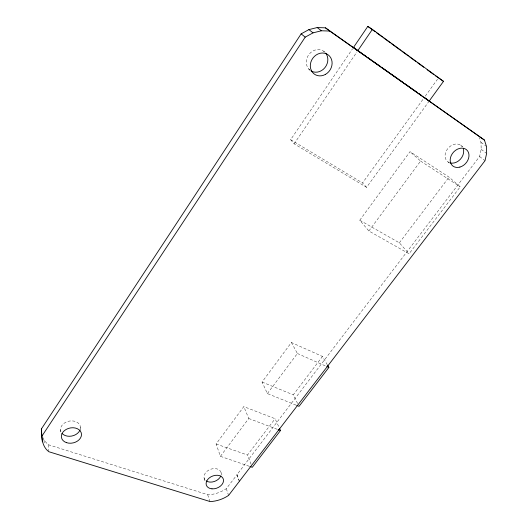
<?xml version="1.0" encoding="UTF-8"?>
<svg xmlns="http://www.w3.org/2000/svg" width="528" height="528" viewBox="0 0 528 528"><rect width="100%" height="100%" fill="white"/><g stroke="black" fill="none" stroke-linecap="round" stroke-linejoin="round"><path stroke-width="0.4" stroke-dasharray="2.64 1.98" d="M239.402 481.47L236.999 474.626L479.589 156.519L481.186 149.318L480.975 142.342L479.45 137.636M429.224 101.006L366.571 187.321L294.122 143.814L290.638 139.682L352.552 48.807M294.122 143.814L356.895 52.021M366.571 187.321L362.525 182.959L423.865 98.096M425.291 96.129L437.488 79.253M359.766 220.229L409.999 151.681L449.051 177.131L460.238 186.82L409.075 253.777L368.867 230.993L359.766 220.229L399.346 242.827L409.075 253.777M368.867 230.993L420.611 161.073L409.999 151.681M249.209 466.244L220.427 456.324L216.091 443.975L243.817 406.619L275.101 418.717L279.134 427.574M295.99 405.108L267.392 393.578L262.06 382.041L291.403 342.514L322.45 356.453L327.274 364.696M220.427 456.324L248.747 418.486L243.817 406.619M267.392 393.578L297.396 353.496L291.403 342.514M399.346 242.827L449.051 177.131M251.077 464.231L247.474 455.03L275.101 418.717M297.594 403.465L293.258 394.838L322.45 356.453M42.86 437.481L44.022 440.154L48.114 444.662L208.058 494.782A25.964 18.566 -21.2 0 0 226.288 488.677L236.98 474.83M216.091 443.975L247.474 455.03M248.747 418.486L278.19 429.66M262.06 382.041L293.258 394.838M297.396 353.496L326.126 366.221M290.638 139.682L362.525 182.959M420.611 161.073L460.238 186.82M480.975 142.342L486.46 146.408M481.186 149.318L486.644 153.437M479.589 156.519L485.008 160.697M460.726 145.226L463.082 147.055M323.651 51.183L324.865 52.173M448.114 162.01L449.249 162.961M308.576 68.851L310.306 70.422M236.999 474.626L239.428 481.259M221.074 472.573L222.09 475.537M226.288 488.677L228.591 495.403M204.131 478.196L205.319 481.945M207.722 494.795L209.867 501.6M80.447 427.541L80.916 430.597M60.509 429.7L60.793 432.016M48.114 444.662L48.748 450.932M44.022 440.154L44.398 444.068M449.401 162.677A10.52 8.25 -48.4 0 1 447.803 148.592A10.52 8.25 -48.4 0 1 462.284 146.725M204.877 479.688A8.936 6.389 -21.2 0 1 210.863 469.181A8.936 6.389 -21.2 0 1 221.219 474.263M60.925 431.64A10.072 7.577 -12.1 0 1 69.815 421.007A10.072 7.577 -12.1 0 1 80.329 428.881M310.042 70.27A11.728 10.355 -56.8 0 1 309.164 54.166A11.728 10.355 -56.8 0 1 324.713 52.034"/><path stroke-width="0.79" d="M41.356 428.993L301.158 33.851L308.9 29.608L317.189 27.555L325.439 27.832L484.44 140.085L486.46 146.408L486.644 153.437L485.008 160.697L228.591 495.403A26.215 18.619 -21.3 0 1 210.203 501.587L48.827 451.717C41.679 446.325 41.653 437.098 41.356 428.993L42.359 441.837M42.009 435.989L305.197 37.151L313.031 32.861L321.427 30.776L329.769 31.046L484.44 140.085M372.365 29.396L357.826 50.662L353.476 47.447L367.818 26.4L372.365 29.396L443.494 81.352L429.224 101.006L428.003 100.115M279.47 428.314L280.48 430.531L252.278 467.3L249.975 466.508M327.67 365.383L328.878 367.442L299.039 406.342L296.749 405.418M278.19 429.66L280.48 430.531M326.812 366.524L328.878 367.442M443.494 81.352L435.092 75.524M353.476 47.447L362.168 53.579M363.508 54.523L366.181 56.404M367.521 57.347L371.534 60.179M372.867 61.123L380.219 66.31M381.559 67.254L385.572 70.079M386.912 71.023L389.585 72.91M390.918 73.854L398.277 79.042M399.61 79.979L403.623 82.81M404.963 83.754L412.315 88.942M413.655 89.885L417.661 92.71M419.001 93.654L421.674 95.542M367.818 26.4L375.144 31.753M376.477 32.723L382.47 37.099M383.803 38.075L390.463 42.94M391.796 43.91L400.455 50.233M401.788 51.209L408.448 56.067M409.781 57.044L415.774 61.42M417.107 62.396L423.773 67.254M427.099 69.689L433.759 74.554M424.347 97.429L426.789 99.218M325.439 27.832L329.769 31.046M317.189 27.555L321.427 30.776M308.9 29.608L313.031 32.861M301.158 33.851L305.197 37.151M463.294 148.691A10.52 8.25 -48.4 0 1 460.35 159.284A10.52 8.25 -48.4 0 1 450.1 162.908M220.777 476.025A8.936 6.389 -21.2 0 1 206.151 480.889M79.913 430.201A10.072 7.577 -12.1 0 1 71.584 436.082A10.072 7.577 -12.1 0 1 61.987 433.363M325.644 53.038A11.728 10.355 -56.8 0 1 324.958 67.61A11.728 10.355 -56.8 0 1 311.157 71.016M459.888 167.092A10.639 8.296 -48.2 0 0 467.584 150.856A10.639 8.296 -48.2 0 0 451.295 155.423A10.639 8.296 -48.2 0 0 459.888 167.092M325.321 74.468A11.867 10.448 -56.2 0 0 327.895 54.641A11.867 10.448 -56.2 0 0 310.405 64.238A11.867 10.448 -56.2 0 0 325.321 74.468M66.535 442.669A10.177 7.61 -12.3 0 0 81.503 434.419A10.177 7.61 -12.3 0 0 66.251 429.376A10.177 7.61 -12.3 0 0 66.535 442.669M211.985 488.836A9.022 6.409 -21.3 0 0 223.37 479.246A9.022 6.409 -21.3 0 0 209.075 478.097A9.022 6.409 -21.3 0 0 211.985 488.836"/></g></svg>
